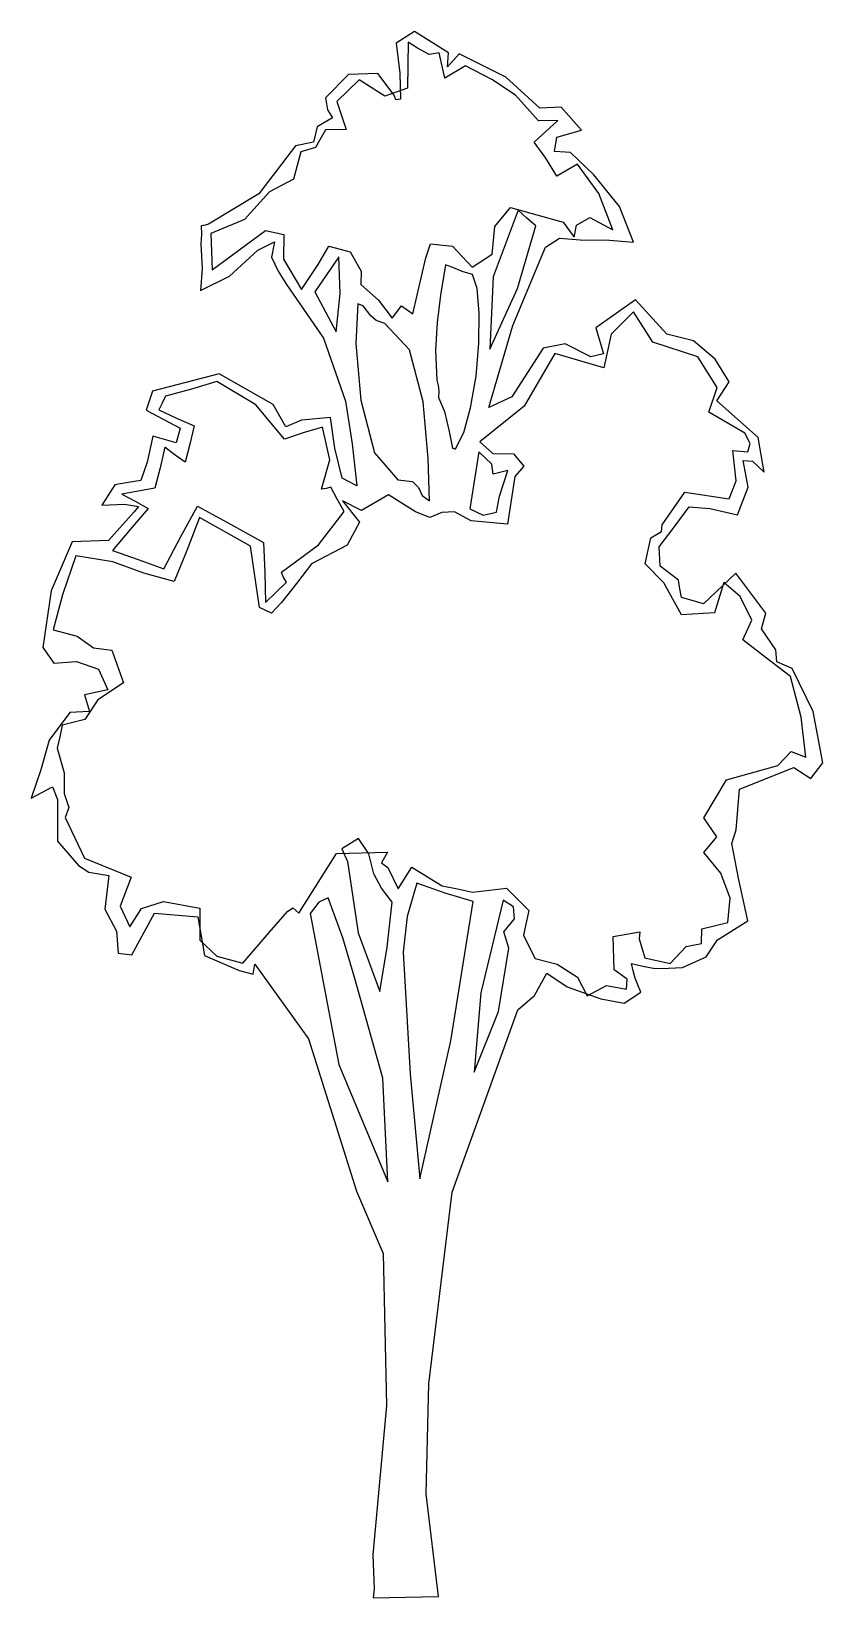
# Model space of a CAD drawing. Extents: x -6993 to -4255, y -5769 to -349.
import ezdxf

# ---------------------------------------------------------------- set-up
doc = ezdxf.new("R2010")
doc.units = 0
doc.layers.get('0').update_dxf_attribs({"linetype": 'CONTINUOUS'})

msp = doc.modelspace()

# ---------------------------------------------------------------- linework, layer by layer
at = {"color": 0}
for points in [[(-5810.8, -5768.7), (-5584, -5764.7), (-5627.2, -5408.9), (-5617.6, -5029.1), (-5536.6, -4365.6), (-5309.2, -3734.2), (-5252.2, -3684.6), (-5209.5, -3607.5), (-5139.2, -3654.8), (-5022.8, -3696.8), (-4941.5, -3711.6), (-4884.3, -3673.5), (-4894, -3648.3), (-4903.6, -3625.3), (-4911, -3599.9), (-4916.1, -3574.6), (-4876.6, -3583.1), (-4834.8, -3591.7), (-4788.5, -3590.8), (-4739.9, -3587.7), (-4657.2, -3551.5), (-4618.9, -3493), (-4513.5, -3426.3), (-4546.2, -3278.7), (-4569.1, -3158.7), (-4553.7, -3112.2), (-4542.3, -2970.7), (-4353.8, -2895.7), (-4295.2, -2934), (-4254.5, -2880.1), (-4287.7, -2702.4), (-4359.8, -2553.2), (-4413.4, -2530.9), (-4416.4, -2489.3), (-4466.3, -2416.1), (-4451.1, -2362.6), (-4555.4, -2223.2), (-4667, -2329.3), (-4706.5, -2318.4), (-4743.7, -2307.5), (-4748.9, -2277.5), (-4754, -2247.5), (-4817.4, -2200), (-4820.9, -2132.9), (-4768.8, -2064.9), (-4716.8, -1994.5), (-4644.9, -2000.2), (-4549.6, -2021.7), (-4511.9, -1926.1), (-4529.7, -1833.8), (-4497.3, -1835.6), (-4457.3, -1874.2), (-4477.9, -1754.2), (-4621.3, -1627.1), (-4578.5, -1561.5), (-4626.2, -1483.6), (-4701.3, -1420.1), (-4794.4, -1396.3), (-4902.9, -1277.8), (-5040.1, -1375.1), (-5013.1, -1464.9), (-5056.9, -1474.9), (-5145.7, -1430.2), (-5221.8, -1445.4), (-5330, -1614), (-5410.4, -1650.1), (-5327.4, -1366.2), (-5214, -1095.7), (-5165.9, -1064.7), (-5094.1, -1070.4), (-4992.2, -1071), (-4908.7, -1078.8), (-4957.2, -954.6), (-5047.1, -845), (-5127.1, -767.7), (-5182.8, -764.1), (-5174.3, -715.3), (-5089.1, -690.7), (-5160, -610.9), (-5234, -614.5), (-5351.6, -507.7), (-5512.7, -427.2), (-5553.6, -471.9), (-5549.9, -423.2), (-5666.9, -348.9), (-5731, -389.3), (-5717.6, -493.3), (-5716.1, -583.5), (-5732.2, -586.1), (-5737.1, -570), (-5794, -494.6), (-5895.8, -498.7), (-5975.4, -578.8), (-5967.8, -620.3), (-5951.1, -647.8), (-6003.8, -678.9), (-6016.7, -732.3), (-6079, -745), (-6205.8, -911.6), (-6379.9, -1016.5), (-6391.4, -1019), (-6405.3, -1021.5), (-6404.7, -1051.6), (-6406.5, -1084.1), (-6402.7, -1169.7), (-6408.3, -1246.2), (-6307.3, -1195.8), (-6209.3, -1106.1), (-6151.9, -1077.3), (-6162.6, -1130.7), (-6138.6, -1178.9), (-6110, -1224.7), (-5981.8, -1410), (-5906.2, -1628.6), (-5882.8, -1776.4), (-5866.3, -1922), (-5917.7, -1895.1), (-5942.7, -1791.3), (-5958.4, -1685.1), (-6057.8, -1693.8), (-6113, -1717.9), (-6156, -1640), (-6343.1, -1534.4), (-6573.5, -1594), (-6595.5, -1659.2), (-6478.7, -1722), (-6491.7, -1773.1), (-6573.1, -1749.1), (-6592.4, -1839.7), (-6614.4, -1902.6), (-6658.3, -1910.3), (-6704.5, -1918.1), (-6749.5, -1988.3), (-6670.9, -1984.6), (-6622.1, -1993), (-6638, -2011.8), (-6726.6, -2110.6), (-6851.5, -2115.1), (-6924.9, -2285.4), (-6953.9, -2480.4), (-6915.9, -2535.3), (-6837.3, -2529.3), (-6760.5, -2555.7), (-6729.1, -2626.9), (-6809.8, -2644.5), (-6792.6, -2702.1), (-6859.7, -2705.6), (-6932.1, -2801.8), (-6960.4, -2904.1), (-6993.4, -3001.9), (-6920, -2963.6), (-6903.1, -3007.3), (-6902.9, -3150.8), (-6829.6, -3235.2), (-6794.5, -3257.8), (-6724.8, -3270.4), (-6739, -3386.4), (-6698.3, -3462.1), (-6692.4, -3538.4), (-6646, -3544.6), (-6567.5, -3399.7), (-6416.8, -3413.2), (-6393.6, -3547.1), (-6274.6, -3598.3), (-6225.8, -3611.3), (-6219.4, -3576.5), (-6034.4, -3834.8), (-5938.8, -4138.8), (-5867.7, -4362.1), (-5776, -4578.1), (-5764.5, -5103.4), (-5811, -5620.5), (-5806.7, -5738.5), (-5810.8, -5768.7)], [(-5744.5, -1341.1), (-5712.8, -1298.8), (-5673, -1325.9), (-5627.8, -1133), (-5612.4, -1084.1), (-5535.9, -1092), (-5467.5, -1164.9), (-5398.8, -1119.7), (-5388.9, -1024.6), (-5334.5, -958.9), (-5153, -1008.9), (-5115.1, -1061.5), (-5106.5, -1019.7), (-5060.7, -993.4), (-4981.2, -1036), (-5029.7, -909.6), (-5103.3, -809), (-5174.3, -849.6), (-5212.4, -787.7), (-5252.8, -732.9), (-5170.7, -657.4), (-5237.8, -658.5), (-5318.1, -569.6), (-5400.1, -515.5), (-5491.2, -468.5), (-5562.2, -511.4), (-5582.3, -423.8), (-5616.9, -429), (-5656.6, -406.6), (-5689.4, -386.3), (-5691.2, -546.1), (-5769.5, -572.9), (-5858.4, -516.6), (-5935.8, -592), (-5904.1, -688.7), (-5975.8, -689.9), (-6009.5, -750.7), (-6060.1, -765.5), (-6086.3, -860.9), (-6168.9, -904), (-6255.1, -1000.4), (-6372.4, -1048.8), (-6367.9, -1173.7), (-6182.7, -1038.5), (-6120, -1051.3), (-6120.8, -1137), (-6058.8, -1242.4), (-6000.1, -1155.7), (-5964.1, -1092.6), (-5889.7, -1112.1), (-5851.5, -1178.6), (-5853, -1224.9), (-5791.9, -1279.4), (-5744.5, -1341.1)], [(-5406.9, -1448.6), (-5311.1, -1238.6), (-5247.7, -1022.2), (-5278.3, -994.9), (-5308.8, -967.7), (-5395.1, -1198.4), (-5406.9, -1448.6)], [(-5938.1, -1388.4), (-5924.3, -1256.2), (-5928.8, -1129), (-6012.3, -1250.8), (-5938.1, -1388.4)], [(-5525.9, -1793.3), (-5496.8, -1737.3), (-5472.9, -1651.2), (-5453.9, -1542), (-5444.3, -1428.4), (-5443.8, -1324.2), (-5450, -1238.7), (-5467, -1190.4), (-5501.9, -1179.4), (-5534.6, -1166.1), (-5560.2, -1157.3), (-5576.9, -1261.7), (-5589.1, -1356.9), (-5594.4, -1451.9), (-5590.3, -1556), (-5585.3, -1574.4), (-5582.7, -1592.9), (-5584.6, -1616.1), (-5562.9, -1664.3), (-5547.8, -1733.5), (-5535.2, -1791.2), (-5532.9, -1791.1), (-5528.3, -1793.4), (-5525.9, -1793.3)], [(-5615.4, -1973.1), (-5620.3, -1827.4), (-5637.6, -1630.9), (-5684.7, -1451.1), (-5769.6, -1360), (-5799.9, -1349), (-5818.7, -1333.1), (-5844.8, -1298.8), (-5863.4, -1292.2), (-5870.3, -1428.9), (-5853, -1625.4), (-5805.8, -1807.5), (-5725.5, -1901), (-5674.4, -1907), (-5653.2, -1927.5), (-5641.2, -1955.1), (-5615.4, -1973.1)], [(-5069.2, -3686), (-5002.7, -3650.1), (-4933.1, -3662.8), (-4931.4, -3628.1), (-4975.9, -3596.4), (-4980.2, -3480.8), (-4887.9, -3465.3), (-4889.8, -3488.4), (-4870.1, -3555.2), (-4781.8, -3574.5), (-4727.3, -3515.7), (-4674.2, -3505.5), (-4672.8, -3454.6), (-4582.9, -3432.1), (-4575.1, -3348.7), (-4606.7, -3261.2), (-4665.8, -3190.5), (-4620.5, -3136.5), (-4665.6, -3070.1), (-4586.9, -2939.1), (-4409.5, -2889.7), (-4364, -2840.3), (-4312.7, -2860.2), (-4329, -2721.6), (-4366.2, -2581), (-4448.4, -2517.7), (-4530.5, -2454.3), (-4499.3, -2386.6), (-4540.1, -2304), (-4596.5, -2256.3), (-4629.4, -2361.1), (-4742.7, -2367.7), (-4804.8, -2257.6), (-4868.5, -2191.6), (-4849.2, -2101), (-4812.5, -2079.5), (-4810.6, -2056.3), (-4731.6, -1943.8), (-4578.4, -1966.6), (-4554, -1903.7), (-4565.1, -1799.7), (-4514.1, -1803.4), (-4505.3, -1775.5), (-4524.5, -1738.8), (-4648.4, -1666.9), (-4619.8, -1580.7), (-4686.5, -1475.4), (-4842.5, -1424.9), (-4909.1, -1319.5), (-4986.5, -1397.3), (-5012.2, -1513.5), (-5182.1, -1463.2), (-5287.8, -1645.6), (-5440.7, -1768.7), (-5396, -1809.6), (-5324.2, -1810.6), (-5288.7, -1854), (-5320.5, -1889.3), (-5345.4, -2054.1), (-5470.7, -2042.4), (-5529.1, -2011), (-5573, -2014.1), (-5614.4, -2031), (-5663.4, -2011), (-5757, -1952.5), (-5850.9, -2007.4), (-5916.4, -1973.8), (-5857.2, -2046.8), (-5899.8, -2126.3), (-6023.7, -2190.9), (-6075.7, -2259), (-6127.8, -2324.7), (-6161.9, -2362.4), (-6203.9, -2342.3), (-6235.4, -2129.8), (-6410.8, -2031), (-6455.1, -2145.2), (-6499.5, -2252.5), (-6604.2, -2224.2), (-6711.4, -2184.4), (-6839.1, -2163.5), (-6885.3, -2298.6), (-6918, -2419.5), (-6834.2, -2441.2), (-6778, -2481.9), (-6715.3, -2490.1), (-6674, -2602.8), (-6763.2, -2662.2), (-6808.4, -2730.2), (-6886.7, -2750.1), (-6895.3, -2789.6), (-6903.9, -2829.1), (-6879.2, -2914.3), (-6880.3, -2986.1), (-6863.2, -3034.4), (-6876.5, -3069.4), (-6809.2, -3209.4), (-6648.3, -3276), (-6686, -3376.3), (-6652.3, -3447.4), (-6611.7, -3384.2), (-6535.8, -3359.7), (-6410.3, -3383), (-6410.7, -3494.1), (-6351.9, -3548.7), (-6261.2, -3572.6), (-6170.4, -3466.8), (-6106.9, -3393.9), (-6088.6, -3382), (-6067.4, -3400.2), (-5936.7, -3194.2), (-5760.9, -3188.8), (-5781.1, -3226.2), (-5759.9, -3242), (-5723.9, -3315.5), (-5676.6, -3240.6), (-5622.8, -3274.4), (-5571.3, -3305.9), (-5517.9, -3316.5), (-5466.8, -3327.2), (-5348.9, -3313.6), (-5271.2, -3390.9), (-5284.1, -3449), (-5290.5, -3476.9), (-5249.8, -3557.2), (-5173, -3576.7), (-5102.8, -3621.8), (-5069.2, -3686)], [(-6183.4, -2325.7), (-6147, -2290.3), (-6110.5, -2255), (-6120.1, -2238.9), (-6127.4, -2220.5), (-5999.4, -2125.7), (-5911.1, -2010.7), (-5935, -1967.2), (-5956.5, -1925.9), (-5972.7, -1930.8), (-5988.8, -1933.4), (-5960.5, -1831), (-5985.6, -1718), (-6052.4, -1737.7), (-6116.9, -1759.7), (-6216.2, -1641), (-6351.9, -1560), (-6439.4, -1587), (-6529.2, -1611.7), (-6540.4, -1635.1), (-6551.6, -1658.4), (-6490.9, -1687.5), (-6430.2, -1714.2), (-6445.3, -1777), (-6460.4, -1839.7), (-6495.6, -1814.9), (-6530.8, -1787.7), (-6548, -1859.8), (-6565.4, -1929.5), (-6623.1, -1939.8), (-6680.7, -1950.1), (-6634, -1974.7), (-6589.6, -1999.4), (-6650.8, -2072.2), (-6712.1, -2145.1), (-6623.6, -2176), (-6535, -2209.1), (-6476.7, -2099.3), (-6418.4, -1991.8), (-6303.9, -2054.6), (-6189.3, -2117.4), (-6185.2, -2221.5), (-6183.4, -2325.7)], [(-5383.2, -2013.1), (-5372.6, -1957.3), (-5344, -1868.9), (-5394.8, -1881.3), (-5400, -1846.7), (-5444.7, -1803.5), (-5476, -2000.8), (-5429.3, -2023.1), (-5383.2, -2013.1)], [(-5787.2, -3670.8), (-5762.1, -3517.6), (-5744, -3362.1), (-5781.8, -3314.2), (-5808.2, -3263.7), (-5825.6, -3194.6), (-5861.2, -3141.9), (-5918.5, -3177.7), (-5899.2, -3221.3), (-5862.5, -3468.4), (-5787.2, -3670.8)], [(-5648.5, -4318.9), (-5541.1, -3842.4), (-5463.9, -3359.6), (-5463.9, -3359.6), (-5463.9, -3359.6), (-5561.6, -3331.2), (-5659.5, -3295.8), (-5692.2, -3412.2), (-5706.2, -3535.1), (-5682.7, -3956), (-5648.5, -4318.9)], [(-5759.5, -4330.1), (-5777.3, -3971.6), (-5873.6, -3626), (-5915.4, -3485.5), (-5966.5, -3347.5), (-5998.6, -3361.9), (-6028, -3401.8), (-5928.6, -3923.3), (-5759.5, -4330.1)], [(-5460.5, -3949.8), (-5376.2, -3740), (-5340.7, -3521.8), (-5357.9, -3464.2), (-5321.6, -3419.6), (-5324.7, -3378), (-5359.8, -3355.4), (-5437.5, -3676.3), (-5460.5, -3949.8)]]:
    msp.add_lwpolyline(points, dxfattribs=at)

doc.saveas('drawing.dxf')
